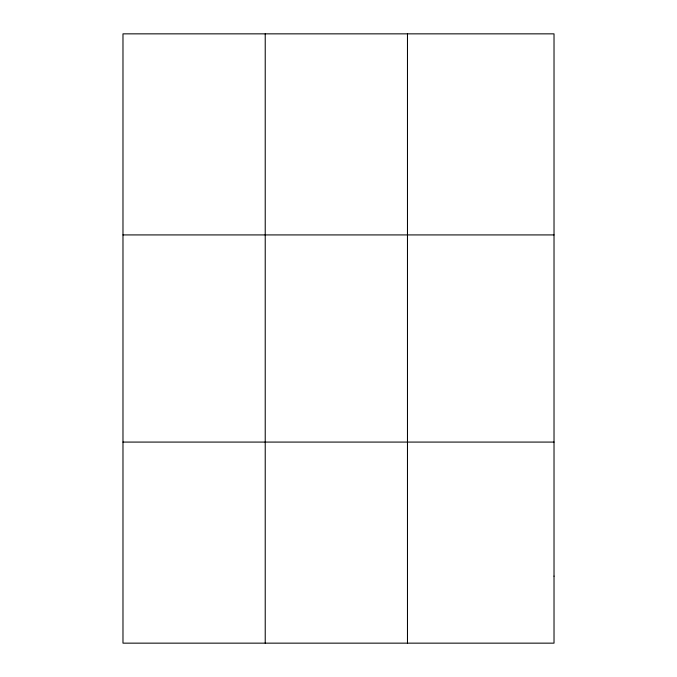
<?xml version="1.0" encoding="UTF-8"?>
<svg xmlns="http://www.w3.org/2000/svg" width="677" height="677" viewBox="0 0 677 677"><rect width="100%" height="100%" fill="white"/><g stroke="black" fill="none" stroke-linecap="round" stroke-linejoin="round"><path stroke-width="1.02" d="M265.223 643.15L265.223 33.85M407.469 643.15L407.469 33.85M122.977 234.919L554.023 234.919M122.977 442.081L554.023 442.081M554.023 576.127L554.023 643.15L122.977 643.15L122.977 33.85L554.023 33.85L554.023 576.127"/></g></svg>
